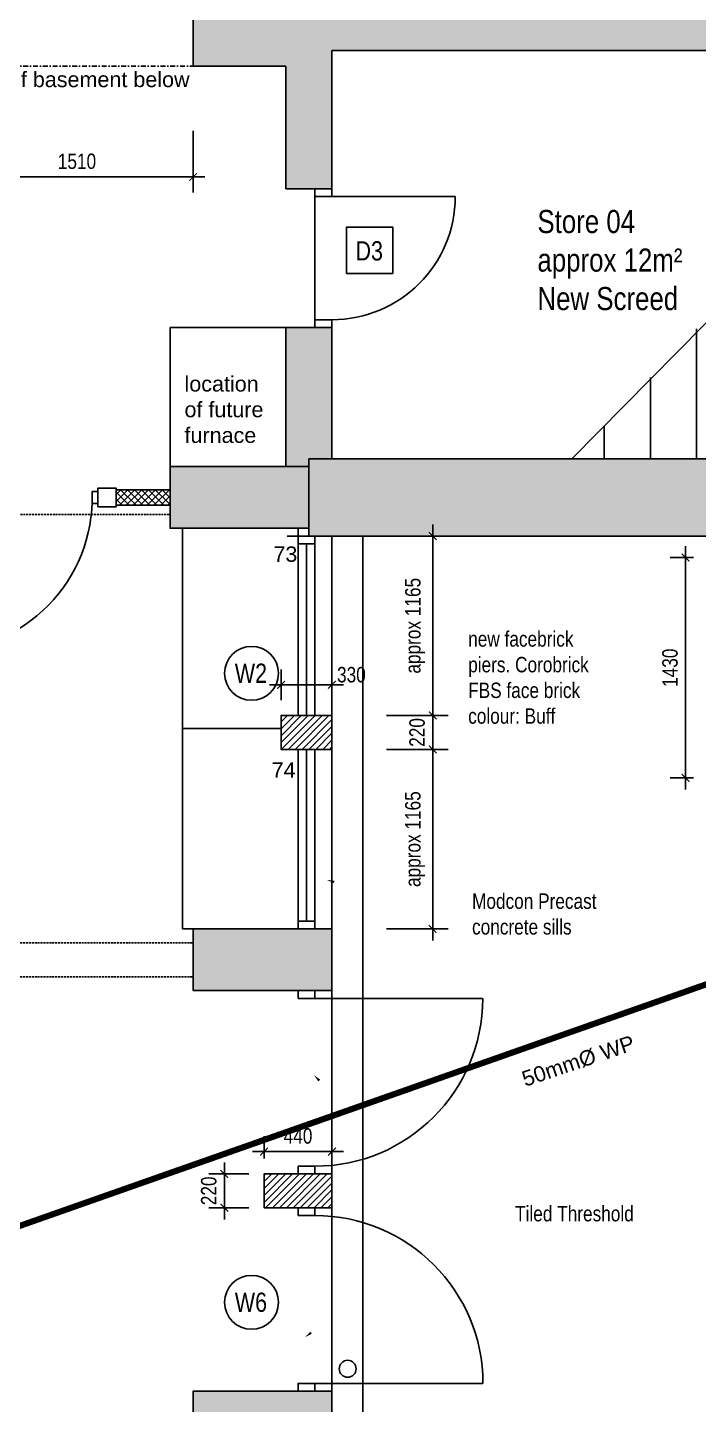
# Model space of a CAD drawing. Header units: millimetres. Extents: x -68315 to 81584, y -44830 to 67795.
# Drawn here: x -35756 to -31402, y 52759 to 61695 of the extents above; entities that cross this region are included whole.
import ezdxf

# ---------------------------------------------------------------- set-up
doc = ezdxf.new("R2010")
doc.units = ezdxf.units.MM
for name, pattern in [('DASHDOT2', [12.7, 6.35, -3.175, 0, -3.175]), ('HIDDEN2', [4.7625, 3.175, -1.5875]), ('PDASHED', [19.05, 12.7, -6.35])]:
    doc.linetypes.add(name, pattern=pattern)
for name, color, linetype in [('AUDIT_I_161205121455-0', 8, 'Continuous'), ('COLUMNS_P5', 5, 'Continuous'), ('DOORS_P2', 8, 'Continuous'), ('MSA-ABOVE', 9, 'DASHDOT2'), ('MSA-AREA', 7, 'Continuous'), ('MSA-DEMOLISH', 8, 'HIDDEN2'), ('MSA-DIMS50', 8, 'Continuous'), ('MSA-DRAINAGE', 4, 'DASHDOT2'), ('MSA-ELEVATION 4', 8, 'Continuous'), ('MSA-FITTING', 5, 'Continuous'), ('MSA-HATCH', 8, 'Continuous'), ('MSA-HATCH ELEV1', 252, 'Continuous'), ('MSA-SECTION LINES', 2, 'Continuous'), ('MSA-TEXT D&W 50', 7, 'Continuous'), ('MSA-TEXT1', 4, 'Continuous'), ('MSA-WALL', 1, 'Continuous'), ('MSA-WINDOW', 4, 'Continuous'), ('WINDOWS_P2', 4, 'Continuous')]:
    doc.layers.add(name, color=color, linetype=linetype)
doc.layers.get('0').off()
doc.styles.add('Arial 1in50 2mm', font='arial.ttf', dxfattribs={"width": 0.8, "height": 100})
doc.styles.add('Arial 1in50 3mm', font='arial.ttf', dxfattribs={"width": 0.8, "height": 150})
doc.dimstyles.new('DIM-50', dxfattribs={"dimtxt": 100, "dimasz": 50, "dimexe": 100, "dimexo": 100, "dimgap": 50, "dimtad": 1, "dimdec": 0, "dimrnd": 5, "dimzin": 0, "dimdsep": 46, "dimtxsty": 'Arial 1in50 2mm', "dimblk": 'ARCHTICK', "dimcen": 0.09, "dimdle": 75, "dimclrd": 256, "dimclre": 256, "dimclrt": 256, "dimadec": 0, "dimazin": 0, "dimtfac": 1, "dimtdec": 0, "dimtix": 1, "dimtmove": 2, "dimatfit": 3, "dimfxl": 300, "dimfxlon": 1, "dimtolj": 1, "dimtzin": 0, "dimarcsym": 0})
pattern_1 = [(45, (-111707.39, 24448.607), (-22.45064, 22.45064), [])]

# ---------------------------------------------------------------- blocks, each defined once
blk = doc.blocks.new('_ArchTick')
at = {"color": 0, "linetype": 'ByBlock', "const_width": 0.15}
blk.add_lwpolyline([(-0.5, -0.5), (0.5, 0.5)], dxfattribs=at)
blk = doc.blocks.new('*D41')
at = {"layer": 'MSA-DIMS50', "lineweight": -2, "ltscale": 0.2}
for p, q in [((-33126.7, 57305.5), (-33126.7, 56935.5)), ((-33426.7, 57230.5), (-33026.7, 57230.5)), ((-33426.7, 57010.5), (-33026.7, 57010.5))]:
    blk.add_line(p, q, dxfattribs=at)
at = {"layer": 'MSA-DIMS50', "lineweight": -2, "xscale": 50, "yscale": 50, "zscale": 50}
for p, rotation in [((-33126.7, 57230.5), 270), ((-33126.7, 57010.5), 90)]:
    blk.add_blockref('_ArchTick', p, dxfattribs=dict(at, rotation=rotation))
at = {"layer": 'MSA-DIMS50', "linetype": 'Continuous', "insert": (-33227.8, 57120.5), "char_height": 100, "attachment_point": 5, "rotation": 90, "style": 'Arial 1in50 2mm'}
blk.add_mtext('\\A1;220', dxfattribs=at)
blk = doc.blocks.new('*D43')
at = {"layer": 'MSA-DIMS50', "lineweight": -2, "ltscale": 0.2}
for p, q in [((-33126.7, 57155.5), (-33126.7, 58470.5)), ((-33326.7, 58395.5), (-33026.7, 58395.5)), ((-33326.7, 57230.5), (-33026.7, 57230.5))]:
    blk.add_line(p, q, dxfattribs=at)
at = {"layer": 'MSA-DIMS50', "lineweight": -2, "xscale": 50, "yscale": 50, "zscale": 50}
for p, rotation in [((-33126.7, 58395.5), 90), ((-33126.7, 57230.5), 270)]:
    blk.add_blockref('_ArchTick', p, dxfattribs=dict(at, rotation=rotation))
at = {"layer": 'MSA-DIMS50', "linetype": 'Continuous', "insert": (-33240.8, 57813), "char_height": 100, "attachment_point": 5, "rotation": 90, "style": 'Arial 1in50 2mm'}
blk.add_mtext('\\A1;approx 1165', dxfattribs=at)
blk = doc.blocks.new('*D44')
at = {"layer": 'MSA-DIMS50', "lineweight": -2, "ltscale": 0.2}
for p, q in [((-33126.7, 57085.5), (-33126.7, 55770.5)), ((-33426.7, 57010.5), (-33026.7, 57010.5)), ((-33426.7, 55845.5), (-33026.7, 55845.5))]:
    blk.add_line(p, q, dxfattribs=at)
at = {"layer": 'MSA-DIMS50', "lineweight": -2, "xscale": 50, "yscale": 50, "zscale": 50}
for p, rotation in [((-33126.7, 57010.5), 90), ((-33126.7, 55845.5), 270)]:
    blk.add_blockref('_ArchTick', p, dxfattribs=dict(at, rotation=rotation))
at = {"layer": 'MSA-DIMS50', "linetype": 'Continuous', "insert": (-33240.8, 56428), "char_height": 100, "attachment_point": 5, "rotation": 90, "style": 'Arial 1in50 2mm'}
blk.add_mtext('\\A1;approx 1165', dxfattribs=at)
blk = doc.blocks.new('*D61')
at = {"layer": 'MSA-DIMS50', "lineweight": -2, "ltscale": 0.2}
for p, q in [((-34320.6, 54255.5), (-34578.5, 54255.5)), ((-34478.5, 54330.5), (-34478.5, 53960.5)), ((-34320.6, 54035.5), (-34578.5, 54035.5))]:
    blk.add_line(p, q, dxfattribs=at)
at = {"layer": 'MSA-DIMS50', "lineweight": -2, "xscale": 50, "yscale": 50, "zscale": 50}
for p, rotation in [((-34478.5, 54255.5), 270), ((-34478.5, 54035.5), 90)]:
    blk.add_blockref('_ArchTick', p, dxfattribs=dict(at, rotation=rotation))
at = {"layer": 'MSA-DIMS50', "linetype": 'Continuous', "insert": (-34579.5, 54145.5), "char_height": 100, "attachment_point": 5, "rotation": 90, "style": 'Arial 1in50 2mm'}
blk.add_mtext('\\A1;220', dxfattribs=at)
blk = doc.blocks.new('*D62')
at = {"layer": 'MSA-DIMS50', "lineweight": -2, "ltscale": 0.2}
for p, q in [((-34220.6, 54355.5), (-34220.6, 54500)), ((-33780.6, 54355.5), (-33780.6, 54500)), ((-34295.6, 54400), (-33705.6, 54400))]:
    blk.add_line(p, q, dxfattribs=at)
at = {"layer": 'MSA-DIMS50', "lineweight": -2, "xscale": 50, "yscale": 50, "zscale": 50, "rotation": 180}
blk.add_blockref('_ArchTick', (-34220.6, 54400), dxfattribs=at)
at = {"layer": 'MSA-DIMS50', "lineweight": -2, "xscale": 50, "yscale": 50, "zscale": 50}
blk.add_blockref('_ArchTick', (-33780.6, 54400), dxfattribs=at)
at = {"layer": 'MSA-DIMS50', "linetype": 'Continuous', "insert": (-34000.6, 54501.1), "char_height": 100, "attachment_point": 5, "style": 'Arial 1in50 2mm'}
blk.add_mtext('\\A1;440', dxfattribs=at)
blk = doc.blocks.new('*D67')
at = {"layer": 'MSA-DIMS50', "lineweight": -2, "ltscale": 0.2}
for p, q in [((-34110.6, 57330.5), (-34110.6, 57529.8)), ((-33780.6, 57330.5), (-33780.6, 57529.8)), ((-34185.6, 57429.8), (-33705.6, 57429.8))]:
    blk.add_line(p, q, dxfattribs=at)
at = {"layer": 'MSA-DIMS50', "lineweight": -2, "xscale": 50, "yscale": 50, "zscale": 50, "rotation": 180}
blk.add_blockref('_ArchTick', (-34110.6, 57429.8), dxfattribs=at)
at = {"layer": 'MSA-DIMS50', "lineweight": -2, "xscale": 50, "yscale": 50, "zscale": 50}
blk.add_blockref('_ArchTick', (-33780.6, 57429.8), dxfattribs=at)
at = {"layer": 'MSA-DIMS50', "linetype": 'Continuous', "insert": (-33654.2, 57494.8), "char_height": 100, "attachment_point": 5, "style": 'Arial 1in50 2mm'}
blk.add_mtext('\\A1;330', dxfattribs=at)
blk = doc.blocks.new('*D72')
at = {"layer": 'MSA-DIMS50', "lineweight": -2, "ltscale": 0.2}
for p, q in [((-36189.4, 61025.8), (-36189.4, 60625.8)), ((-34680.6, 61025.8), (-34680.6, 60625.8)), ((-36264.4, 60725.8), (-34605.6, 60725.8))]:
    blk.add_line(p, q, dxfattribs=at)
at = {"layer": 'MSA-DIMS50', "lineweight": -2, "xscale": 50, "yscale": 50, "zscale": 50, "rotation": 180}
blk.add_blockref('_ArchTick', (-36189.4, 60725.8), dxfattribs=at)
at = {"layer": 'MSA-DIMS50', "lineweight": -2, "xscale": 50, "yscale": 50, "zscale": 50}
blk.add_blockref('_ArchTick', (-34680.6, 60725.8), dxfattribs=at)
at = {"layer": 'MSA-DIMS50', "linetype": 'Continuous', "insert": (-35435, 60826.9), "char_height": 100, "attachment_point": 5, "style": 'Arial 1in50 2mm'}
blk.add_mtext('\\A1;1510', dxfattribs=at)
blk = doc.blocks.new('*D93')
at = {"layer": 'MSA-DIMS50', "lineweight": -2, "ltscale": 0.2}
for p, q in [((-31485.6, 58330.5), (-31485.6, 56750.5)), ((-31435.6, 58255.5), (-31585.6, 58255.5)), ((-31435.6, 56825.5), (-31585.6, 56825.5))]:
    blk.add_line(p, q, dxfattribs=at)
at = {"layer": 'MSA-DIMS50', "lineweight": -2, "xscale": 50, "yscale": 50, "zscale": 50}
for p, rotation in [((-31485.6, 58255.5), 90), ((-31485.6, 56825.5), 270)]:
    blk.add_blockref('_ArchTick', p, dxfattribs=dict(at, rotation=rotation))
at = {"layer": 'MSA-DIMS50', "linetype": 'Continuous', "insert": (-31586.7, 57540.5), "char_height": 100, "attachment_point": 5, "rotation": 90, "style": 'Arial 1in50 2mm'}
blk.add_mtext('\\A1;1430', dxfattribs=at)

msp = doc.modelspace()

# ---------------------------------------------------------------- hatches: boundary and pattern name
at = {"layer": 'MSA-HATCH', "ltscale": 0.2}
h = msp.add_hatch(dxfattribs=at)
h.set_pattern_fill('ANSI37', color=10, scale=10)
h.set_pattern_definition([(45, (-111707.39, -101378.395), (-22.4506403, 22.4506403), []), (135, (-111707.39, -101378.395), (-22.4506403, -22.4506403), [])])
h.paths.add_polyline_path([(-34830.6, 58695.5), (-35180.6, 58695.5), (-35180.6, 58607.5), (-34830.6, 58607.5)])
h.paths.add_polyline_path([(-34830.6, 58607.5), (-35180.6, 58607.5), (-35180.6, 58595.5), (-34830.6, 58595.5)])
h = msp.add_hatch(dxfattribs=at)
h.set_pattern_fill('ANSI31', color=10, scale=10)
h.set_pattern_definition(pattern_1)
h.paths.add_polyline_path([(-33890.6, 45035.5), (-33780.6, 45035.5), (-33780.6, 45255.5), (-34110.6, 45255.5), (-34110.6, 45035.5)])
h.paths.add_polyline_path([(-34110.6, 48035.5), (-33780.6, 48035.5), (-33780.6, 48255.5), (-34110.6, 48255.5)])
h.paths.add_polyline_path([(-34110.6, 51035.5), (-33780.6, 51035.5), (-33780.6, 51255.5), (-34110.6, 51255.5)])
h.paths.add_polyline_path([(-34110.6, 57010.5), (-33780.6, 57010.5), (-33780.6, 57230.5), (-34110.6, 57230.5)])
h = msp.add_hatch(dxfattribs=at)
h.set_pattern_fill('ANSI31', color=10, scale=10)
h.set_pattern_definition(pattern_1)
h.paths.add_polyline_path([(-34220.6, 54035.5), (-33780.6, 54035.5), (-33780.6, 54255.5), (-34220.6, 54255.5)])
at = {"layer": 'MSA-HATCH ELEV1', "ltscale": 0.2}
h = msp.add_hatch(color=256, dxfattribs=at)
h.dxf.hatch_style = 1
h.paths.add_polyline_path([(-48980.6, 37800.5), (-48580.6, 37800.5), (-48580.6, 37910.5), (-48580.6, 38100.5), (-48980.6, 38100.5), (-48980.6, 61545.5), (-46580.6, 61545.5), (-46580.6, 61445.5), (-45680.6, 61445.5), (-45680.6, 61845.5), (-46280.6, 61845.5), (-46280.6, 64445.5), (-45680.6, 64445.5), (-45680.6, 64845.5), (-46280.6, 64845.5), (-46280.6, 66085.5), (-44980.6, 66085.5), (-44980.6, 65685.5), (-41480.6, 65685.5), (-41480.6, 66085.5), (-38880.6, 66085.5), (-38880.6, 65685.5), (-35480.6, 65685.5), (-35480.6, 66085.5), (-34080.6, 66085.5), (-34080.6, 64845.5), (-34680.6, 64845.5), (-34680.6, 64445.5), (-34080.6, 64445.5), (-34080.6, 61845.5), (-34680.6, 61845.5), (-34680.6, 61445.5), (-34080.6, 61445.5), (-34080.6, 60649), (-33780.6, 60649), (-33780.6, 61545.5), (-28030.6, 61545.5), (-28030.6, 62345.5), (-23830.6, 62345.5), (-23830.6, 61530.5), (-23530.6, 61530.5), (-23530.6, 67495.5), (8969.4, 67495.5), (8969.4, 63768.5), (7619.4, 62418.5), (7619.4, 61845.5), (-1780.6, 61845.5), (-1780.6, 61530.5), (13969.4, 61530.5), (13969.4, 63945.5), (9269.4, 63945.5), (9269.4, 67795.5), (-23830.6, 67795.5), (-23830.6, 62645.5), (-28330.6, 62645.5), (-28330.6, 61845.5), (-33780.6, 61845.5), (-33780.6, 66385.5), (-35880.6, 66385.5), (-35880.6, 66085.5), (-38480.6, 66085.5), (-38480.6, 66385.5), (-41880.6, 66385.5), (-41880.6, 66085.5), (-44380.6, 66085.5), (-44380.6, 66385.5), (-46580.6, 66385.5), (-46580.6, 61845.5), (-49280.6, 61845.5), (-49280.6, 37645.5), (-60180.6, 37645.5), (-60180.6, 34445.5), (-59880.6, 34445.5), (-59880.6, 34545.5), (-50580.6, 34545.5), (-50580.6, 34845.5), (-59880.6, 34845.5), (-59880.6, 37345.5), (-48980.6, 37345.5)])
h.paths.add_polyline_path([(7919.4, 61845.5), (7919.4, 62295.5), (9269.4, 63645.5), (13669.4, 63645.5), (13669.4, 61845.5)], flags=16)
h = msp.add_hatch(color=256, dxfattribs=at)
h.dxf.hatch_style = 1
h.paths.add_polyline_path([(-33780.6, 59749), (-33890.6, 59749), (-34080.6, 59749), (-34080.6, 58845.5), (-33930.6, 58845.5), (-33930.6, 58895.5), (-33780.6, 58895.5)])
h.paths.add_polyline_path([(-28165.6, 58895.5), (-33930.6, 58895.5), (-33930.6, 58845.5), (-33930.6, 58395.5), (-28165.6, 58395.5)])
h.paths.add_polyline_path([(-23880.6, 58895.5), (-26665.6, 58895.5), (-26665.6, 58395.5), (-23880.6, 58395.5)])
h = msp.add_hatch(color=256, dxfattribs=at)
h.dxf.hatch_style = 1
h.paths.add_polyline_path([(-45680.6, 58845.5), (-46580.6, 58845.5), (-46580.6, 58445.5), (-45680.6, 58445.5)])
h.paths.add_polyline_path([(-45680.6, 55845.5), (-46580.6, 55845.5), (-46580.6, 55445.5), (-45680.6, 55445.5)])
h.paths.add_polyline_path([(-45680.6, 52845.5), (-46580.6, 52845.5), (-46580.6, 52445.5), (-45680.6, 52445.5)])
h.paths.add_polyline_path([(-45680.6, 49845.5), (-46580.6, 49845.5), (-46580.6, 49445.5), (-45680.6, 49445.5)])
h.paths.add_polyline_path([(-45680.6, 46845.5), (-46580.6, 46845.5), (-46580.6, 46445.5), (-45806.6, 46445.5), (-45806.6, 46445.5), (-45730.6, 46445.5), (-45680.6, 46445.5)])
h.paths.add_polyline_path([(-45680.6, 43845.5), (-45730.6, 43845.5), (-45730.6, 43845.5), (-45806.6, 43845.5), (-46580.6, 43845.5), (-46580.6, 43445.5), (-45806.6, 43445.5), (-45806.6, 43445.5), (-45730.6, 43445.5), (-45680.6, 43445.5)])
h.paths.add_polyline_path([(-45680.6, 40845.5), (-46580.6, 40845.5), (-46580.6, 40445.5), (-45680.6, 40445.5)])
h.paths.add_polyline_path([(-33780.6, 42345.5), (-34680.6, 42345.5), (-34680.6, 41945.5), (-33780.6, 41945.5)])
h.paths.add_polyline_path([(-33780.6, 43845.5), (-34680.6, 43845.5), (-34680.6, 43445.5), (-33780.6, 43445.5)])
h.paths.add_polyline_path([(-33780.6, 46845.5), (-34680.6, 46845.5), (-34680.6, 46445.5), (-33780.6, 46445.5)])
h.paths.add_polyline_path([(-33780.6, 49845.5), (-34680.6, 49845.5), (-34680.6, 49445.5), (-33780.6, 49445.5)])
h.paths.add_polyline_path([(-33780.6, 52845.5), (-34680.6, 52845.5), (-34680.6, 52445.5), (-33780.6, 52445.5)])
h.paths.add_polyline_path([(-33780.6, 55845.5), (-34680.6, 55845.5), (-34680.6, 55445.5), (-33780.6, 55445.5)])
h.paths.add_polyline_path([(-33930.6, 58845.5), (-34830.6, 58845.5), (-34830.6, 58445.5), (-33930.6, 58445.5)])

# ---------------------------------------------------------------- linework, layer by layer
at = {"layer": 'AUDIT_I_161205121455-0', "linetype": 'Continuous'}
for p, q in [((-31414.2, 59740.1), (-31414.2, 58895.5)), ((-31714.2, 59424.6), (-31714.2, 58895.5)), ((-32014.2, 59109), (-32014.2, 58895.5))]:
    msp.add_line(p, q, dxfattribs=at)
at = {"layer": 'COLUMNS_P5', "linetype": 'Continuous'}
for p, q in [((-34680.6, 61845.5), (-34680.6, 61445.5)), ((-33780.6, 61545.5), (-28030.6, 61545.5)), ((-33780.6, 60649), (-33780.6, 61545.5)), ((-34680.6, 61445.5), (-34080.6, 61445.5)), ((-34080.6, 61445.5), (-34080.6, 60649)), ((-33780.6, 60649), (-34080.6, 60649)), ((-34080.6, 59749), (-34080.6, 58845.5)), ((-33780.6, 59749), (-34080.6, 59749)), ((-33780.6, 59749), (-33780.6, 58895.5)), ((-33930.6, 58895.5), (-33930.6, 58395.5)), ((-33930.6, 58895.5), (-28165.6, 58895.5)), ((-34000.6, 58395.5), (-34000.6, 58445.5)), ((-34000.6, 58395.5), (-34000.6, 58445.5)), ((-34070.6, 58395.5), (-28165.6, 58395.5)), ((-33890.6, 58395.5), (-34000.6, 58395.5)), ((-33890.6, 58395.5), (-34000.6, 58395.5)), ((-33930.6, 58395.5), (-28165.6, 58395.5))]:
    msp.add_line(p, q, dxfattribs=at)
for points in [[(-33930.6, 58845.5), (-33930.6, 58445.5), (-34830.6, 58445.5), (-34830.6, 58845.5), (-33930.6, 58845.5)], [(-33780.6, 55445.5), (-33780.6, 55845.5), (-34680.6, 55845.5), (-34680.6, 55445.5), (-33780.6, 55445.5)], [(-33780.6, 55445.5), (-33780.6, 55845.5), (-34680.6, 55845.5), (-34680.6, 55445.5), (-33780.6, 55445.5)], [(-33780.6, 52845.5), (-33780.6, 52445.5), (-34680.6, 52445.5), (-34680.6, 52845.5), (-33780.6, 52845.5)], [(-33780.6, 52845.5), (-33780.6, 52445.5), (-34680.6, 52445.5), (-34680.6, 52845.5), (-33780.6, 52845.5)]]:
    msp.add_lwpolyline(points, dxfattribs=at)
at = {"layer": 'DOORS_P2', "linetype": 'Continuous'}
msp.add_line((-33780.6, 60599), (-32980.6, 60599), dxfattribs=at)
for points in [[(-33890.6, 60649), (-33890.6, 60599), (-33780.6, 60599), (-33780.6, 60649), (-33890.6, 60649)], [(-33890.6, 59799), (-33890.6, 59749), (-33780.6, 59749), (-33780.6, 59799), (-33890.6, 59799)]]:
    msp.add_lwpolyline(points, dxfattribs=at)
msp.add_arc((-33780.6, 60599), 800, 270, 0, dxfattribs=at)
at = {"layer": 'MSA-ABOVE', "color": 6, "ltscale": 5}
msp.add_line((-45132.6, 61445.5), (-34680.6, 61445.5), dxfattribs=at)
at = {"layer": 'MSA-AREA', "ltscale": 0.2}
msp.add_lwpolyline([(-33780.6, 58895.5), (-33780.6, 59799), (-33890.6, 59799), (-33890.6, 60599), (-33780.6, 60599), (-33780.6, 61545.5), (-29014.2, 61545.5), (-29014.2, 58895.5), (-33780.6, 58895.5)], dxfattribs=at)
at = {"layer": 'MSA-DEMOLISH', "linetype": 'PDASHED'}
for p, q in [((-36830.6, 58535.5), (-34830.6, 58535.5)), ((-35880.6, 55755.5), (-34680.6, 55755.5)), ((-35880.6, 55535.5), (-34680.6, 55535.5))]:
    msp.add_line(p, q, dxfattribs=at)
at = {"layer": 'MSA-DIMS50', "ltscale": 0.2}
for p, q in [((-32224.6, 58895.5), (-29614.2, 61545.5)), ((-33780.6, 52845.5), (-33780.6, 55445.5)), ((-33780.6, 52845.5), (-33780.6, 55445.5)), ((-33780.6, 52845.5), (-33780.6, 55445.5))]:
    msp.add_line(p, q, dxfattribs=at)
at = {"layer": 'MSA-DRAINAGE', "color": 72, "lineweight": 200, "ltscale": 2, "const_width": 40}
msp.add_lwpolyline([(-29262.7, 56221.1), (-36580.6, 53645.5)], dxfattribs=at)
at = {"layer": 'MSA-ELEVATION 4', "linetype": 'Continuous'}
msp.add_line((-33580.6, 43845.5), (-33580.6, 58395.5), dxfattribs=at)
msp.add_line((-33580.6, 43845.5), (-33580.6, 58395.5), dxfattribs=at)
at = {"layer": 'MSA-ELEVATION 4', "ltscale": 0.2}
msp.add_circle((-33678.5, 52990.8), 55, dxfattribs=at)
at = {"layer": 'MSA-FITTING', "ltscale": 0.2}
for p, q in [((-34750.6, 55845.5), (-34750.6, 58445.5)), ((-34750.6, 55845.5), (-34750.6, 58445.5)), ((-34750.6, 57145.5), (-34110.6, 57145.5)), ((-34750.6, 57145.5), (-34110.6, 57145.5)), ((-34680.6, 55845.5), (-34750.6, 55845.5)), ((-34680.6, 55845.5), (-34750.6, 55845.5))]:
    msp.add_line(p, q, dxfattribs=at)
for points in [[(-34080.6, 59749), (-34830.6, 59749)], [(-34830.6, 58845.5), (-34830.6, 59749)]]:
    msp.add_lwpolyline(points, dxfattribs=at)
at = {"layer": 'MSA-SECTION LINES', "ltscale": 0.2}
for p, q in [((-35180.6, 58695.5), (-34830.6, 58695.5)), ((-35180.6, 58595.5), (-34830.6, 58595.5)), ((-34000.6, 55393.5), (-34000.6, 55445.5)), ((-33890.6, 55393.5), (-33890.6, 55445.5)), ((-34000.6, 55393.5), (-33890.6, 55393.5))]:
    msp.add_line(p, q, dxfattribs=at)
for points in [[(-35335.6, 58683.5), (-35300.6, 58683.5), (-35300.6, 58607.5), (-35335.6, 58607.5)], [(-35300.6, 58585.5), (-35180.6, 58585.5), (-35180.6, 58705.5), (-35300.6, 58705.5)], [(-34000.6, 54255.5), (-33890.6, 54255.5), (-33890.6, 54305.5), (-34000.6, 54305.5)], [(-34000.6, 53985.5), (-33890.6, 53985.5), (-33890.6, 54035.5), (-34000.6, 54035.5)], [(-34000.6, 52845.5), (-33890.6, 52845.5), (-33890.6, 52895.5), (-34000.6, 52895.5)], [(-34000.6, 52845.5), (-33890.6, 52845.5), (-33890.6, 52895.5), (-34000.6, 52895.5)]]:
    msp.add_lwpolyline(points, close=True, dxfattribs=at)
at = {"layer": 'MSA-TEXT D&W 50'}
msp.add_lwpolyline([(-33686, 60100.1), (-33386, 60100.1), (-33386, 60400.1), (-33686, 60400.1)], close=True, dxfattribs=at)
for centre in [(-34302.2, 57504.3), (-34302.2, 53422)]:
    msp.add_circle(centre, 175, dxfattribs=at)
at = {"layer": 'MSA-WALL', "ltscale": 0.2}
for points in [[(-34110.6, 57010.5), (-33780.6, 57010.5), (-33780.6, 57230.5), (-34110.6, 57230.5)], [(-34220.6, 54035.5), (-33780.6, 54035.5), (-33780.6, 54255.5), (-34220.6, 54255.5)]]:
    msp.add_lwpolyline(points, close=True, dxfattribs=at)
at = {"layer": 'MSA-WINDOW', "ltscale": 0.2}
msp.add_line((-34830.6, 58607.5), (-34830.6, 58683.5), dxfattribs=at)
msp.add_arc((-36335.6, 58645.5), 1000, 270, 1.08878, dxfattribs=at)
at = {"layer": 'WINDOWS_P2', "linetype": 'Continuous'}
for p, q in [((-34000.6, 57230.5), (-34000.6, 58445.5)), ((-34000.6, 57230.5), (-34000.6, 58395.5)), ((-34000.6, 57230.5), (-34000.6, 58395.5)), ((-33890.6, 57230.5), (-33890.6, 58395.5)), ((-33780.6, 55845.5), (-33780.6, 58395.5)), ((-34000.6, 58345.5), (-33890.6, 58345.5)), ((-33945.6, 57230.5), (-33945.6, 58345.5)), ((-34000.6, 55895.5), (-34000.6, 57010.5)), ((-34000.6, 55845.5), (-34000.6, 57010.5)), ((-34000.6, 55845.5), (-34000.6, 57010.5)), ((-33945.6, 55895.5), (-33945.6, 57010.5)), ((-33890.6, 55845.5), (-33890.6, 57010.5)), ((-34000.6, 55895.5), (-33890.6, 55895.5)), ((-34000.6, 55393.5), (-34000.6, 55445.5)), ((-33890.6, 55393.5), (-33890.6, 55445.5)), ((-34000.6, 55393.5), (-33890.6, 55393.5)), ((-33890.6, 55393.5), (-32802.6, 55393.5)), ((-34000.6, 52895.5), (-33890.6, 52895.5)), ((-34000.6, 52845.5), (-34000.6, 52895.5)), ((-34000.6, 52895.5), (-33890.6, 52895.5)), ((-34000.6, 52845.5), (-34000.6, 52895.5)), ((-34000.6, 52895.5), (-33890.6, 52895.5)), ((-34000.6, 52895.5), (-33890.6, 52895.5)), ((-33890.6, 52895.5), (-32800.6, 52895.5)), ((-33890.6, 52895.5), (-33890.6, 52845.5)), ((-33890.6, 52895.5), (-33890.6, 52845.5))]:
    msp.add_line(p, q, dxfattribs=at)
for centre, radius, start, end in [((-33890.6, 55393.5), 1088.1, 270, 0), ((-33890.6, 52895.5), 1090, 0, 90)]:
    msp.add_arc(centre, radius, start, end, dxfattribs=at)

# ---------------------------------------------------------------- texts
at = {"layer": 'MSA-DIMS50', "ltscale": 0.2, "char_height": 100, "attachment_point": 1, "style": 'Arial 1in50 2mm'}
for s, insert in [('{\\W1;73}', (-34160.4, 58327.8)), ('{\\W1;73}', (-34160.4, 58327.8)), ('{\\W1;74}', (-34171.6, 56927.1))]:
    msp.add_mtext_dynamic_manual_height_columns(s, width=959.852, gutter_width=500, heights=[0], dxfattribs=dict(at, insert=insert))
at = {"layer": 'MSA-TEXT D&W 50', "char_height": 125, "attachment_point": 1, "style": 'Arial 1in50 2mm'}
for s, insert in [('\\pxqc;D3', (-33647.3, 60308.7)), ('W2', (-34411, 57567.5)), ('W6', (-34411, 53485.2))]:
    msp.add_mtext_dynamic_manual_height_columns(s, width=217.149, gutter_width=15, heights=[0], dxfattribs=dict(at, insert=insert))
at = {"layer": 'MSA-TEXT1', "ltscale": 0.2, "attachment_point": 1}
for s, width, insert, char_height, style in [('{\\W1;line of basement below}', 1959.843, (-36132.9, 61408.7), 100, 'Arial 1in50 2mm'), ('Store 04\\Papprox 12m²\\PNew Screed', 959.852, (-32447.2, 60511.5), 150, 'Arial 1in50 3mm'), ('{\\W1;location of future furnace}', 531.169, (-34737.4, 59433.2), 100, 'Arial 1in50 2mm'), ('new facebrick piers. Corobrick FBS face brick colour: Buff ', 916.828, (-32896.6, 57777.4), 100, 'Arial 1in50 2mm'), ('Modcon Precast concrete sills', 916.828, (-32871.4, 56075.7), 100, 'Arial 1in50 2mm'), ('Tiled Threshold', 1834.288, (-32592.2, 54047.6), 100, 'Arial 1in50 2mm')]:
    msp.add_mtext_dynamic_manual_height_columns(s, width=width, gutter_width=500, heights=[0], dxfattribs=dict(at, insert=insert, char_height=char_height, style=style))
at = {"layer": 'MSA-TEXT1', "ltscale": 0.2, "insert": (-32558.8, 54915.1), "char_height": 100, "attachment_point": 1, "rotation": 18.65717, "style": 'Arial 1in50 2mm'}
msp.add_mtext_dynamic_manual_height_columns('{\\W1;50mm%%C WP}', width=959.852, gutter_width=500, heights=[0], dxfattribs=at)

# ---------------------------------------------------------------- dimensions: what is measured, and where the dimension line sits
at = {"layer": 'MSA-DIMS50', "ltscale": 0.2}
for base, p1, p2, picture, middle in [((-34680.6, 60725.8), (-36189.4, 61185.5), (-34680.6, 61445.5), '*D72', (-35435, 60826.9)), ((-33780.6, 54400), (-34220.6, 54255.5), (-33780.6, 54255.5), '*D62', (-34000.6, 54501.1))]:
    dim = msp.add_linear_dim(base=base, p1=p1, p2=p2, dimstyle='DIM-50', dxfattribs=at)
    dim.commit()
    dim.dimension.update_dxf_attribs({"geometry": picture, "text_midpoint": middle})
for base, p1, p2, picture, middle in [((-33126.7, 58395.5), (-33426.7, 57230.5), (-33426.7, 58395.5), '*D43', (-33240.8, 57813)), ((-33126.7, 55845.5), (-33780.6, 57010.5), (-33780.6, 55845.5), '*D44', (-33240.8, 56428))]:
    dim = msp.add_linear_dim(base=base, p1=p1, p2=p2, angle=90, text='approx <>', dimstyle='DIM-50', dxfattribs=at)
    dim.commit()
    dim.dimension.update_dxf_attribs({"geometry": picture, "text_midpoint": middle})
for base, p1, p2, picture, middle in [((-31485.6, 56825.5), (-31335.6, 58255.5), (-31335.6, 56825.5), '*D93', (-31586.7, 57540.5)), ((-33126.7, 57010.5), (-33780.6, 57230.5), (-33780.6, 57010.5), '*D41', (-33227.8, 57120.5)), ((-34478.5, 54035.5), (-34220.6, 54255.5), (-34220.6, 54035.5), '*D61', (-34579.5, 54145.5))]:
    dim = msp.add_linear_dim(base=base, p1=p1, p2=p2, angle=90, dimstyle='DIM-50', dxfattribs=at)
    dim.commit()
    dim.dimension.update_dxf_attribs({"geometry": picture, "text_midpoint": middle})
dim = msp.add_linear_dim(base=(-33780.6, 57429.8), p1=(-34110.6, 57230.5), p2=(-33780.6, 57230.5), dimstyle='DIM-50', dxfattribs=at)
dim.commit()
dim.dimension.update_dxf_attribs({"geometry": '*D67', "text_midpoint": (-33654.2, 57494.8), "dimtype": 160})

# ---------------------------------------------------------------- leaders
at = {"layer": 'MSA-DIMS50', "ltscale": 0.2, "path_type": 1}
for points in [[(-33814.3, 56163.8), (-33292.3, 56019.5), (-32931.6, 56039)], [(-33897.9, 54897.2), (-32961.5, 53944.2), (-32592.2, 53944.2)], [(-33955.7, 53195.2), (-32961.5, 53929.5), (-32592.2, 53944.2)]]:
    msp.add_leader(points, dimstyle='DIM-50', dxfattribs=at)

doc.saveas('drawing.dxf')
